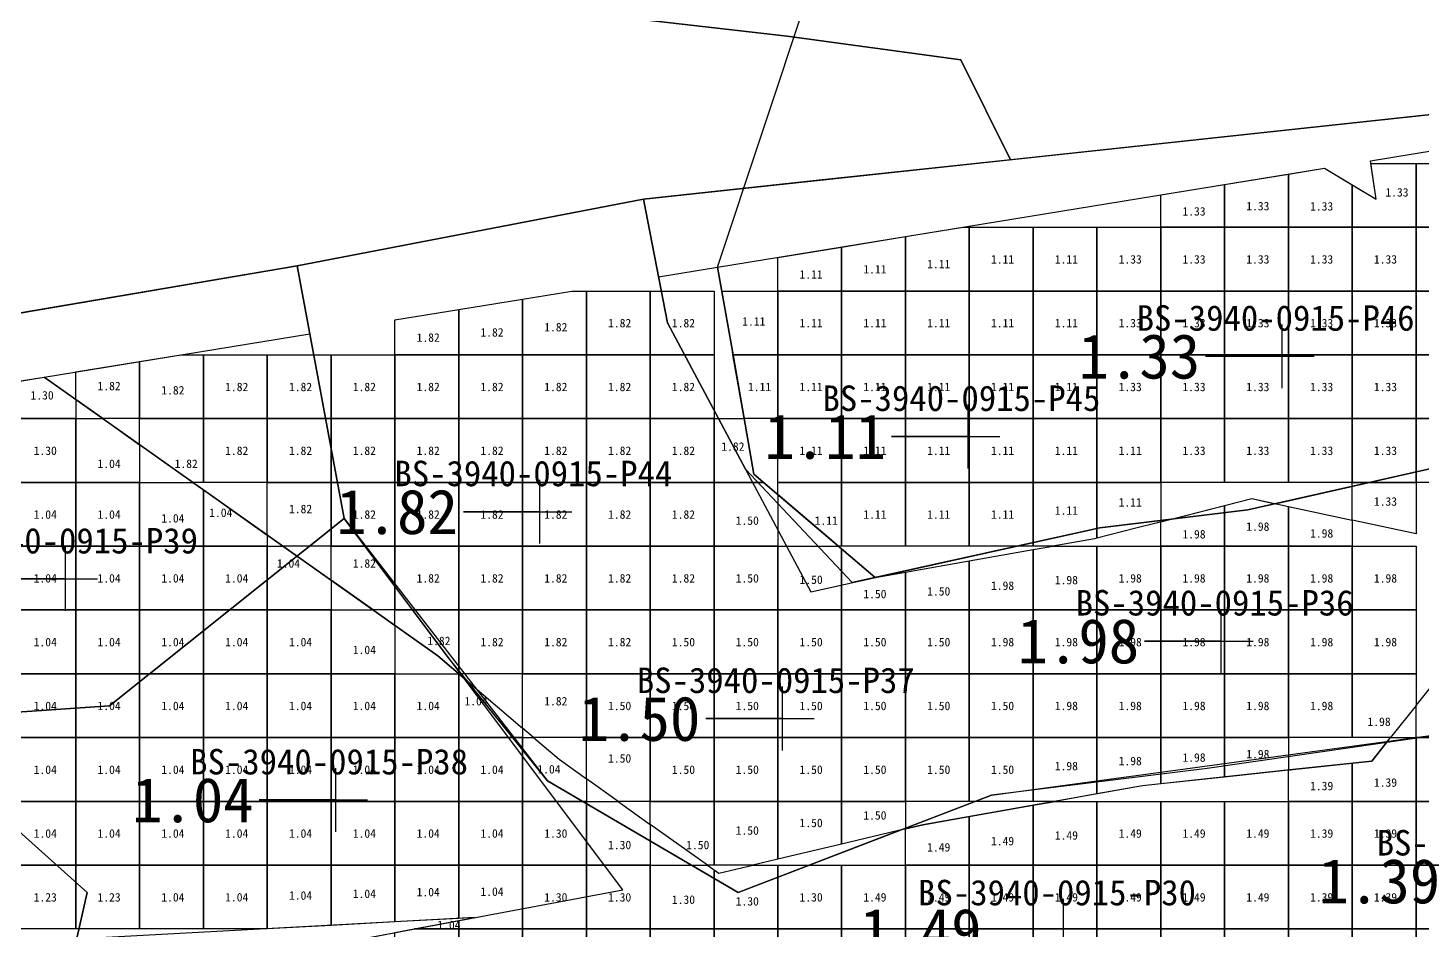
# Model space of a CAD drawing. Header units: metres. Extents: x 470000 to 470123, y 4349633 to 4349734.
# Drawn here: x 470044.17 to 470066.02, y 4349649.42 to 4349663.56 of the extents above; entities that cross this region are included whole.
import ezdxf

# ---------------------------------------------------------------- set-up
doc = ezdxf.new("R2010")
doc.units = ezdxf.units.M
for name, color, linetype in [('1.000-1.500', 5, 'Continuous'), ('1.500-3.000', 1, 'Continuous'), ('3.000-999.000', 2, 'Continuous'), ('点', 7, 'Continuous'), ('爆区方格网', 7, 'Continuous'), ('综合图_历史矿块', 7, 'Continuous'), ('钻孔', 7, 'Continuous')]:
    doc.layers.add(name, color=color, linetype=linetype)
doc.styles.add('CN_TTF', font='simsunb.ttf')

msp = doc.modelspace()

# ---------------------------------------------------------------- linework, layer by layer
at = {"color": 7}
msp.add_line((470054.976, 4349659.811), (470058.697, 4349671.013), dxfattribs=at)
at = {"layer": '1.000-1.500', "color": 5, "lineweight": 30}
for points in [[(470067.525, 4349652.661), (470062.645, 4349651.953), (470059.268, 4349651.538), (470055.296, 4349650.011), (470052.312, 4349651.762), (470050.741, 4349653.716), (470049.125, 4349655.871), (470048.386, 4349659.836), (470048.386, 4349659.836), (470053.816, 4349660.878), (470054.192, 4349658.942), (470055.414, 4349656.646), (470057.087, 4349654.869), (470057.445, 4349654.948), (470055.546, 4349656.569), (470055.208, 4349658.494), (470054.976, 4349659.811), (470060.609, 4349660.73), (470064.484, 4349661.362), (470065.297, 4349660.876), (470065.205, 4349661.479), (470066.893, 4349661.755)], [(470037.504, 4349656.962), (470044.422, 4349658.09), (470044.72, 4349657.879), (470050.592, 4349653.72), (470051.056, 4349653.324), (470050.741, 4349653.716), (470049.125, 4349655.871), (470048.386, 4349659.836), (470053.816, 4349660.878), (470054.192, 4349658.942), (470055.414, 4349656.646), (470057.087, 4349654.869), (470060.964, 4349655.726), (470063.283, 4349656.008), (470066.204, 4349656.669)], [(470043.018, 4349646.088), (470044.306, 4349648.251), (470044.349, 4349648.338), (470047.918, 4349649.007), (470049.162, 4349649.241), (470049.373, 4349649.126), (470049.352, 4349649.276), (470051.169, 4349649.617), (470047.13, 4349649.398), (470041.252, 4349649.079)]]:
    msp.add_lwpolyline(points, dxfattribs=at)
at = {"layer": '1.500-3.000', "color": 1, "lineweight": 30}
for points in [[(470042.246, 4349647.944), (470053.489, 4349650.052), (470049.125, 4349655.871), (470048.386, 4349659.836), (470053.816, 4349660.878), (470054.192, 4349658.942), (470056.436, 4349654.725), (470060.964, 4349655.726), (470063.283, 4349656.008), (470067.85, 4349657.042)], [(470067.525, 4349652.661), (470065.457, 4349652.361), (470065.226, 4349652.071), (470063.987, 4349651.936), (470061.633, 4349651.68), (470059.781, 4349651.353), (470058.194, 4349651.073), (470057.838, 4349650.988), (470055.296, 4349650.011), (470052.312, 4349651.762), (470051.056, 4349653.324), (470050.592, 4349653.72), (470044.422, 4349658.09), (470048.585, 4349658.769), (470048.386, 4349659.836), (470048.386, 4349659.836), (470053.816, 4349660.878), (470054.052, 4349659.661), (470054.976, 4349659.811), (470055.208, 4349658.494), (470055.546, 4349656.569), (470055.796, 4349656.355), (470057.445, 4349654.948), (470060.964, 4349655.726), (470062.087, 4349655.863), (470063.345, 4349656.184), (470063.713, 4349656.105), (470066.204, 4349656.669)], [(470067.525, 4349652.661), (470062.645, 4349651.953), (470059.268, 4349651.538), (470055.296, 4349650.011), (470052.312, 4349651.762), (470050.741, 4349653.716), (470049.125, 4349655.871), (470048.386, 4349659.836), (470048.386, 4349659.836), (470053.816, 4349660.878), (470054.192, 4349658.942), (470055.414, 4349656.646), (470057.087, 4349654.869), (470060.964, 4349655.726), (470063.283, 4349656.008), (470066.204, 4349656.669)]]:
    msp.add_lwpolyline(points, dxfattribs=at)
at = {"layer": '3.000-999.000', "color": 2, "lineweight": 30}
msp.add_lwpolyline([(470067.525, 4349652.661), (470062.645, 4349651.953), (470059.268, 4349651.538), (470055.296, 4349650.011), (470052.312, 4349651.762), (470050.741, 4349653.716), (470049.125, 4349655.871), (470048.386, 4349659.836), (470048.386, 4349659.836), (470053.816, 4349660.878), (470054.192, 4349658.942), (470055.414, 4349656.646), (470057.087, 4349654.869), (470060.964, 4349655.726), (470063.283, 4349656.008), (470066.204, 4349656.669)], dxfattribs=at)
at = {"layer": '点', "color": 138, "true_color": 0x004c4c}
for p, q in [((470063.823, 4349657.916), (470063.823, 4349658.916)), ((470063.323, 4349658.416), (470064.323, 4349658.416)), ((470058.9, 4349656.658), (470058.9, 4349657.658)), ((470058.4, 4349657.158), (470059.4, 4349657.158)), ((470052.192, 4349655.479), (470052.192, 4349656.479)), ((470051.692, 4349655.979), (470052.692, 4349655.979)), ((470044.76, 4349654.425), (470044.76, 4349655.425)), ((470044.26, 4349654.925), (470045.26, 4349654.925)), ((470062.867, 4349653.452), (470062.867, 4349654.452)), ((470062.367, 4349653.952), (470063.367, 4349653.952)), ((470055.991, 4349652.237), (470055.991, 4349653.237)), ((470055.491, 4349652.737), (470056.491, 4349652.737)), ((470048.992, 4349650.961), (470048.992, 4349651.961)), ((470048.492, 4349651.461), (470049.492, 4349651.461)), ((470060.398, 4349648.909), (470060.398, 4349649.909))]:
    msp.add_line(p, q, dxfattribs=at)
at = {"layer": '爆区方格网', "color": 5}
for points in [[(470065.92, 4349661.439), (470065.92, 4349660.439), (470064.92, 4349660.439), (470064.92, 4349661.101), (470065.297, 4349660.876), (470065.211, 4349661.439), (470065.92, 4349661.439)], [(470065.92, 4349660.439), (470065.92, 4349661.439), (470066.92, 4349661.439), (470066.92, 4349660.439), (470065.92, 4349660.439)], [(470063.92, 4349660.439), (470062.92, 4349660.439), (470062.92, 4349661.107), (470063.92, 4349661.27), (470063.92, 4349660.439)], [(470064.92, 4349660.439), (470063.92, 4349660.439), (470063.92, 4349661.27), (470064.484, 4349661.362), (470064.92, 4349661.101), (470064.92, 4349660.439)], [(470062.92, 4349660.439), (470061.92, 4349660.439), (470061.92, 4349660.944), (470062.92, 4349661.107), (470062.92, 4349660.439)], [(470058.92, 4349660.439), (470058.92, 4349659.439), (470057.92, 4349659.439), (470057.92, 4349660.291), (470058.826, 4349660.439), (470058.92, 4349660.439)], [(470058.92, 4349659.439), (470058.92, 4349660.439), (470059.92, 4349660.439), (470059.92, 4349659.439), (470058.92, 4349659.439)], [(470059.92, 4349659.439), (470059.92, 4349660.439), (470060.92, 4349660.439), (470060.92, 4349659.439), (470059.92, 4349659.439)], [(470060.92, 4349659.439), (470060.92, 4349660.439), (470061.92, 4349660.439), (470061.92, 4349659.439), (470060.92, 4349659.439)], [(470061.92, 4349659.439), (470061.92, 4349660.439), (470062.92, 4349660.439), (470062.92, 4349659.439), (470061.92, 4349659.439)], [(470062.92, 4349659.439), (470062.92, 4349660.439), (470063.92, 4349660.439), (470063.92, 4349659.439), (470062.92, 4349659.439)], [(470063.92, 4349659.439), (470063.92, 4349660.439), (470064.92, 4349660.439), (470064.92, 4349659.439), (470063.92, 4349659.439)], [(470064.92, 4349659.439), (470064.92, 4349660.439), (470065.92, 4349660.439), (470065.92, 4349659.439), (470064.92, 4349659.439)], [(470065.92, 4349659.439), (470065.92, 4349660.439), (470066.92, 4349660.439), (470066.92, 4349659.439), (470065.92, 4349659.439)], [(470056.92, 4349659.439), (470055.92, 4349659.439), (470055.92, 4349659.965), (470056.92, 4349660.128), (470056.92, 4349659.439)], [(470057.92, 4349659.439), (470056.92, 4349659.439), (470056.92, 4349660.128), (470057.92, 4349660.291), (470057.92, 4349659.439)], [(470055.92, 4349659.439), (470055.92, 4349658.439), (470055.217, 4349658.439), (470055.208, 4349658.494), (470055.041, 4349659.439), (470055.92, 4349659.439)], [(470055.92, 4349658.439), (470055.92, 4349659.439), (470056.92, 4349659.439), (470056.92, 4349658.439), (470055.92, 4349658.439)], [(470056.92, 4349658.439), (470056.92, 4349659.439), (470057.92, 4349659.439), (470057.92, 4349658.439), (470056.92, 4349658.439)], [(470057.92, 4349658.439), (470057.92, 4349659.439), (470058.92, 4349659.439), (470058.92, 4349658.439), (470057.92, 4349658.439)], [(470058.92, 4349658.439), (470058.92, 4349659.439), (470059.92, 4349659.439), (470059.92, 4349658.439), (470058.92, 4349658.439)], [(470059.92, 4349658.439), (470059.92, 4349659.439), (470060.92, 4349659.439), (470060.92, 4349658.439), (470059.92, 4349658.439)], [(470060.92, 4349658.439), (470060.92, 4349659.439), (470061.92, 4349659.439), (470061.92, 4349658.439), (470060.92, 4349658.439)], [(470061.92, 4349658.439), (470061.92, 4349659.439), (470062.92, 4349659.439), (470062.92, 4349658.439), (470061.92, 4349658.439)], [(470062.92, 4349658.439), (470062.92, 4349659.439), (470063.92, 4349659.439), (470063.92, 4349658.439), (470062.92, 4349658.439)], [(470063.92, 4349658.439), (470063.92, 4349659.439), (470064.92, 4349659.439), (470064.92, 4349658.439), (470063.92, 4349658.439)], [(470064.92, 4349658.439), (470064.92, 4349659.439), (470065.92, 4349659.439), (470065.92, 4349658.439), (470064.92, 4349658.439)], [(470065.92, 4349658.439), (470065.92, 4349659.439), (470066.92, 4349659.439), (470066.92, 4349658.439), (470065.92, 4349658.439)], [(470055.92, 4349658.439), (470055.92, 4349657.439), (470055.393, 4349657.439), (470055.217, 4349658.439), (470055.92, 4349658.439)], [(470055.92, 4349657.439), (470055.92, 4349658.439), (470056.92, 4349658.439), (470056.92, 4349657.439), (470055.92, 4349657.439)], [(470056.92, 4349657.439), (470056.92, 4349658.439), (470057.92, 4349658.439), (470057.92, 4349657.439), (470056.92, 4349657.439)], [(470057.92, 4349657.439), (470057.92, 4349658.439), (470058.92, 4349658.439), (470058.92, 4349657.439), (470057.92, 4349657.439)], [(470058.92, 4349657.439), (470058.92, 4349658.439), (470059.92, 4349658.439), (470059.92, 4349657.439), (470058.92, 4349657.439)], [(470059.92, 4349657.439), (470059.92, 4349658.439), (470060.92, 4349658.439), (470060.92, 4349657.439), (470059.92, 4349657.439)], [(470060.92, 4349657.439), (470060.92, 4349658.439), (470061.92, 4349658.439), (470061.92, 4349657.439), (470060.92, 4349657.439)], [(470061.92, 4349657.439), (470061.92, 4349658.439), (470062.92, 4349658.439), (470062.92, 4349657.439), (470061.92, 4349657.439)], [(470062.92, 4349657.439), (470062.92, 4349658.439), (470063.92, 4349658.439), (470063.92, 4349657.439), (470062.92, 4349657.439)], [(470063.92, 4349657.439), (470063.92, 4349658.439), (470064.92, 4349658.439), (470064.92, 4349657.439), (470063.92, 4349657.439)], [(470064.92, 4349657.439), (470064.92, 4349658.439), (470065.92, 4349658.439), (470065.92, 4349657.439), (470064.92, 4349657.439)], [(470065.92, 4349657.439), (470065.92, 4349658.439), (470066.92, 4349658.439), (470066.92, 4349657.439), (470065.92, 4349657.439)], [(470044.92, 4349657.439), (470043.92, 4349657.439), (470043.92, 4349658.008), (470044.422, 4349658.09), (470044.72, 4349657.879), (470044.92, 4349657.737), (470044.92, 4349657.439)], [(470043.92, 4349656.439), (470043.92, 4349657.439), (470044.92, 4349657.439), (470044.92, 4349656.439), (470043.92, 4349656.439)], [(470045.92, 4349656.439), (470044.92, 4349656.439), (470044.92, 4349657.439), (470045.341, 4349657.439), (470045.92, 4349657.029), (470045.92, 4349656.439)], [(470055.92, 4349656.439), (470055.92, 4349657.439), (470056.92, 4349657.439), (470056.92, 4349656.439), (470055.92, 4349656.439)], [(470056.92, 4349656.439), (470056.92, 4349657.439), (470057.92, 4349657.439), (470057.92, 4349656.439), (470056.92, 4349656.439)], [(470057.92, 4349656.439), (470057.92, 4349657.439), (470058.92, 4349657.439), (470058.92, 4349656.439), (470057.92, 4349656.439)], [(470058.92, 4349656.439), (470058.92, 4349657.439), (470059.92, 4349657.439), (470059.92, 4349656.439), (470058.92, 4349656.439)], [(470059.92, 4349656.439), (470059.92, 4349657.439), (470060.92, 4349657.439), (470060.92, 4349656.439), (470059.92, 4349656.439)], [(470060.92, 4349656.439), (470060.92, 4349657.439), (470061.92, 4349657.439), (470061.92, 4349656.439), (470060.92, 4349656.439)], [(470061.92, 4349656.439), (470061.92, 4349657.439), (470062.92, 4349657.439), (470062.92, 4349656.439), (470061.92, 4349656.439)], [(470062.92, 4349656.439), (470062.92, 4349657.439), (470063.92, 4349657.439), (470063.92, 4349656.439), (470062.92, 4349656.439)], [(470063.92, 4349656.439), (470063.92, 4349657.439), (470064.92, 4349657.439), (470064.92, 4349656.439), (470063.92, 4349656.439)], [(470064.92, 4349656.439), (470064.92, 4349657.439), (470065.92, 4349657.439), (470065.92, 4349656.439), (470064.92, 4349656.439)], [(470065.92, 4349656.439), (470065.92, 4349657.439), (470066.92, 4349657.439), (470066.92, 4349656.985), (470066.603, 4349656.439), (470065.92, 4349656.439)], [(470043.92, 4349655.439), (470043.92, 4349656.439), (470044.92, 4349656.439), (470044.92, 4349655.439), (470043.92, 4349655.439)], [(470044.92, 4349655.439), (470044.92, 4349656.439), (470045.92, 4349656.439), (470045.92, 4349655.439), (470044.92, 4349655.439)], [(470046.92, 4349655.439), (470045.92, 4349655.439), (470045.92, 4349656.439), (470046.753, 4349656.439), (470046.92, 4349656.321), (470046.92, 4349655.439)], [(470055.92, 4349656.439), (470056.92, 4349656.439), (470056.92, 4349655.439), (470056.869, 4349655.439), (470055.92, 4349656.249), (470055.92, 4349656.439)], [(470056.92, 4349655.439), (470056.92, 4349656.439), (470057.92, 4349656.439), (470057.92, 4349655.439), (470056.92, 4349655.439)], [(470057.92, 4349655.439), (470057.92, 4349656.439), (470058.92, 4349656.439), (470058.92, 4349655.439), (470057.92, 4349655.439)], [(470058.92, 4349655.439), (470058.92, 4349656.439), (470059.92, 4349656.439), (470059.92, 4349655.439), (470058.92, 4349655.439)], [(470059.92, 4349655.439), (470059.92, 4349656.439), (470060.92, 4349656.439), (470060.92, 4349655.564), (470060.883, 4349655.555), (470060.228, 4349655.439), (470059.92, 4349655.439)], [(470060.92, 4349656.439), (470061.92, 4349656.439), (470061.92, 4349655.82), (470061.868, 4349655.806), (470061.527, 4349655.719), (470060.92, 4349655.564), (470060.92, 4349656.439)], [(470064.92, 4349656.439), (470065.92, 4349656.439), (470065.92, 4349655.633), (470064.92, 4349655.847), (470064.92, 4349656.439)], [(470047.92, 4349655.439), (470046.92, 4349655.439), (470046.92, 4349656.321), (470047.92, 4349655.612), (470047.92, 4349655.439)], [(470043.92, 4349654.439), (470043.92, 4349655.439), (470044.92, 4349655.439), (470044.92, 4349654.439), (470043.92, 4349654.439)], [(470044.92, 4349654.439), (470044.92, 4349655.439), (470045.92, 4349655.439), (470045.92, 4349654.439), (470044.92, 4349654.439)], [(470045.92, 4349654.439), (470045.92, 4349655.439), (470046.92, 4349655.439), (470046.92, 4349654.439), (470045.92, 4349654.439)], [(470046.92, 4349654.439), (470046.92, 4349655.439), (470047.92, 4349655.439), (470047.92, 4349654.439), (470046.92, 4349654.439)], [(470048.92, 4349654.439), (470047.92, 4349654.439), (470047.92, 4349655.439), (470048.165, 4349655.439), (470048.92, 4349654.904), (470048.92, 4349654.439)], [(470043.92, 4349653.439), (470043.92, 4349654.439), (470044.92, 4349654.439), (470044.92, 4349653.439), (470043.92, 4349653.439)], [(470044.92, 4349653.439), (470044.92, 4349654.439), (470045.92, 4349654.439), (470045.92, 4349653.439), (470044.92, 4349653.439)], [(470045.92, 4349653.439), (470045.92, 4349654.439), (470046.92, 4349654.439), (470046.92, 4349653.439), (470045.92, 4349653.439)], [(470046.92, 4349653.439), (470046.92, 4349654.439), (470047.92, 4349654.439), (470047.92, 4349653.439), (470046.92, 4349653.439)], [(470047.92, 4349653.439), (470047.92, 4349654.439), (470048.92, 4349654.439), (470048.92, 4349653.439), (470047.92, 4349653.439)], [(470049.92, 4349653.439), (470048.92, 4349653.439), (470048.92, 4349654.439), (470049.577, 4349654.439), (470049.92, 4349654.196), (470049.92, 4349653.439)], [(470043.92, 4349652.439), (470043.92, 4349653.439), (470044.92, 4349653.439), (470044.92, 4349652.439), (470043.92, 4349652.439)], [(470044.92, 4349652.439), (470044.92, 4349653.439), (470045.92, 4349653.439), (470045.92, 4349652.439), (470044.92, 4349652.439)], [(470045.92, 4349652.439), (470045.92, 4349653.439), (470046.92, 4349653.439), (470046.92, 4349652.439), (470045.92, 4349652.439)], [(470046.92, 4349652.439), (470046.92, 4349653.439), (470047.92, 4349653.439), (470047.92, 4349652.439), (470046.92, 4349652.439)], [(470047.92, 4349652.439), (470047.92, 4349653.439), (470048.92, 4349653.439), (470048.92, 4349652.439), (470047.92, 4349652.439)], [(470048.92, 4349652.439), (470048.92, 4349653.439), (470049.92, 4349653.439), (470049.92, 4349652.439), (470048.92, 4349652.439)], [(470049.92, 4349652.439), (470049.92, 4349653.439), (470050.92, 4349653.439), (470050.92, 4349652.439), (470049.92, 4349652.439)], [(470051.92, 4349652.439), (470050.92, 4349652.439), (470050.92, 4349653.439), (470050.921, 4349653.439), (470051.92, 4349652.587), (470051.92, 4349652.439)], [(470066.92, 4349652.439), (470065.92, 4349652.439), (470065.92, 4349652.942), (470066.317, 4349653.439), (470066.721, 4349653.439), (470066.92, 4349653.352), (470066.92, 4349652.439)], [(470043.92, 4349651.439), (470043.92, 4349652.439), (470044.92, 4349652.439), (470044.92, 4349651.439), (470043.92, 4349651.439)], [(470044.92, 4349651.439), (470044.92, 4349652.439), (470045.92, 4349652.439), (470045.92, 4349651.439), (470044.92, 4349651.439)], [(470045.92, 4349651.439), (470045.92, 4349652.439), (470046.92, 4349652.439), (470046.92, 4349651.439), (470045.92, 4349651.439)], [(470046.92, 4349651.439), (470046.92, 4349652.439), (470047.92, 4349652.439), (470047.92, 4349651.439), (470046.92, 4349651.439)], [(470047.92, 4349651.439), (470047.92, 4349652.439), (470048.92, 4349652.439), (470048.92, 4349651.439), (470047.92, 4349651.439)], [(470048.92, 4349651.439), (470048.92, 4349652.439), (470049.92, 4349652.439), (470049.92, 4349651.439), (470048.92, 4349651.439)], [(470049.92, 4349651.439), (470049.92, 4349652.439), (470050.92, 4349652.439), (470050.92, 4349651.439), (470049.92, 4349651.439)], [(470050.92, 4349651.439), (470050.92, 4349652.439), (470051.92, 4349652.439), (470051.92, 4349651.439), (470050.92, 4349651.439)], [(470052.92, 4349651.439), (470051.92, 4349651.439), (470051.92, 4349652.439), (470052.093, 4349652.439), (470052.492, 4349652.099), (470052.92, 4349651.793), (470052.92, 4349651.439)], [(470065.92, 4349652.439), (470065.92, 4349651.439), (470064.92, 4349651.439), (470064.92, 4349652.038), (470065.226, 4349652.071), (470065.519, 4349652.439), (470065.92, 4349652.439)], [(470065.92, 4349651.439), (470065.92, 4349652.439), (470066.92, 4349652.439), (470066.92, 4349651.439), (470065.92, 4349651.439)], [(470064.92, 4349651.439), (470063.92, 4349651.439), (470063.92, 4349651.929), (470063.987, 4349651.936), (470064.92, 4349652.038), (470064.92, 4349651.439)], [(470043.92, 4349650.439), (470043.92, 4349651.439), (470044.92, 4349651.439), (470044.92, 4349650.439), (470043.92, 4349650.439)], [(470044.92, 4349650.439), (470044.92, 4349651.439), (470045.92, 4349651.439), (470045.92, 4349650.439), (470044.92, 4349650.439)], [(470045.92, 4349650.439), (470045.92, 4349651.439), (470046.92, 4349651.439), (470046.92, 4349650.439), (470045.92, 4349650.439)], [(470046.92, 4349650.439), (470046.92, 4349651.439), (470047.92, 4349651.439), (470047.92, 4349650.439), (470046.92, 4349650.439)], [(470047.92, 4349650.439), (470047.92, 4349651.439), (470048.92, 4349651.439), (470048.92, 4349650.439), (470047.92, 4349650.439)], [(470048.92, 4349650.439), (470048.92, 4349651.439), (470049.92, 4349651.439), (470049.92, 4349650.439), (470048.92, 4349650.439)], [(470049.92, 4349650.439), (470049.92, 4349651.439), (470050.92, 4349651.439), (470050.92, 4349650.439), (470049.92, 4349650.439)], [(470050.92, 4349650.439), (470050.92, 4349651.439), (470051.92, 4349651.439), (470051.92, 4349650.439), (470050.92, 4349650.439)], [(470051.92, 4349650.439), (470051.92, 4349651.439), (470052.92, 4349651.439), (470052.92, 4349650.439), (470051.92, 4349650.439)], [(470053.92, 4349650.439), (470052.92, 4349650.439), (470052.92, 4349651.439), (470053.416, 4349651.439), (470053.92, 4349651.079), (470053.92, 4349650.439)], [(470060.92, 4349651.439), (470060.92, 4349650.439), (470059.92, 4349650.439), (470059.92, 4349651.378), (470060.266, 4349651.439), (470060.92, 4349651.439)], [(470060.92, 4349650.439), (470060.92, 4349651.439), (470061.92, 4349651.439), (470061.92, 4349650.439), (470060.92, 4349650.439)], [(470061.92, 4349650.439), (470061.92, 4349651.439), (470062.92, 4349651.439), (470062.92, 4349650.439), (470061.92, 4349650.439)], [(470062.92, 4349650.439), (470062.92, 4349651.439), (470063.92, 4349651.439), (470063.92, 4349650.439), (470062.92, 4349650.439)], [(470063.92, 4349650.439), (470063.92, 4349651.439), (470064.92, 4349651.439), (470064.92, 4349650.439), (470063.92, 4349650.439)], [(470064.92, 4349650.439), (470064.92, 4349651.439), (470065.92, 4349651.439), (470065.92, 4349650.439), (470064.92, 4349650.439)], [(470065.92, 4349650.439), (470065.92, 4349651.439), (470066.92, 4349651.439), (470066.92, 4349650.439), (470065.92, 4349650.439)], [(470058.92, 4349650.439), (470057.92, 4349650.439), (470057.92, 4349651.008), (470058.194, 4349651.073), (470058.92, 4349651.201), (470058.92, 4349650.439)], [(470059.92, 4349650.439), (470058.92, 4349650.439), (470058.92, 4349651.201), (470059.92, 4349651.378), (470059.92, 4349650.439)], [(470043.92, 4349649.439), (470043.92, 4349650.439), (470044.92, 4349650.439), (470044.92, 4349649.439), (470043.92, 4349649.439)], [(470044.92, 4349649.439), (470044.92, 4349650.439), (470045.92, 4349650.439), (470045.92, 4349649.439), (470044.92, 4349649.439)], [(470045.92, 4349649.439), (470045.92, 4349650.439), (470046.92, 4349650.439), (470046.92, 4349649.439), (470045.92, 4349649.439)], [(470046.92, 4349649.439), (470046.92, 4349650.439), (470047.92, 4349650.439), (470047.92, 4349649.441), (470047.89, 4349649.439), (470046.92, 4349649.439)], [(470047.92, 4349650.439), (470048.92, 4349650.439), (470048.92, 4349649.495), (470047.92, 4349649.441), (470047.92, 4349650.439)], [(470048.92, 4349650.439), (470049.92, 4349650.439), (470049.92, 4349649.549), (470048.92, 4349649.495), (470048.92, 4349650.439)], [(470049.92, 4349650.439), (470050.92, 4349650.439), (470050.92, 4349649.603), (470049.92, 4349649.549), (470049.92, 4349650.439)], [(470050.92, 4349650.439), (470051.92, 4349650.439), (470051.92, 4349649.439), (470050.92, 4349649.439), (470050.92, 4349649.57), (470051.169, 4349649.617), (470050.92, 4349649.603), (470050.92, 4349650.439)], [(470051.92, 4349649.439), (470051.92, 4349650.439), (470052.92, 4349650.439), (470052.92, 4349649.439), (470051.92, 4349649.439)], [(470052.92, 4349649.439), (470052.92, 4349650.439), (470053.92, 4349650.439), (470053.92, 4349649.439), (470052.92, 4349649.439)], [(470054.92, 4349649.439), (470053.92, 4349649.439), (470053.92, 4349650.439), (470054.816, 4349650.439), (470054.92, 4349650.365), (470054.92, 4349649.439)], [(470055.92, 4349650.439), (470055.92, 4349649.439), (470054.92, 4349649.439), (470054.92, 4349650.365), (470054.993, 4349650.312), (470055.526, 4349650.439), (470055.92, 4349650.439)], [(470055.92, 4349649.439), (470055.92, 4349650.439), (470056.92, 4349650.439), (470056.92, 4349649.439), (470055.92, 4349649.439)], [(470056.92, 4349649.439), (470056.92, 4349650.439), (470057.92, 4349650.439), (470057.92, 4349649.439), (470056.92, 4349649.439)], [(470057.92, 4349649.439), (470057.92, 4349650.439), (470058.92, 4349650.439), (470058.92, 4349649.439), (470057.92, 4349649.439)], [(470058.92, 4349649.439), (470058.92, 4349650.439), (470059.92, 4349650.439), (470059.92, 4349649.439), (470058.92, 4349649.439)], [(470059.92, 4349649.439), (470059.92, 4349650.439), (470060.92, 4349650.439), (470060.92, 4349649.439), (470059.92, 4349649.439)], [(470060.92, 4349649.439), (470060.92, 4349650.439), (470061.92, 4349650.439), (470061.92, 4349649.439), (470060.92, 4349649.439)], [(470061.92, 4349649.439), (470061.92, 4349650.439), (470062.92, 4349650.439), (470062.92, 4349649.439), (470061.92, 4349649.439)], [(470062.92, 4349649.439), (470062.92, 4349650.439), (470063.92, 4349650.439), (470063.92, 4349649.439), (470062.92, 4349649.439)], [(470063.92, 4349649.439), (470063.92, 4349650.439), (470064.92, 4349650.439), (470064.92, 4349649.439), (470063.92, 4349649.439)], [(470064.92, 4349649.439), (470064.92, 4349650.439), (470065.92, 4349650.439), (470065.92, 4349649.439), (470064.92, 4349649.439)], [(470065.92, 4349649.439), (470065.92, 4349650.439), (470066.92, 4349650.439), (470066.92, 4349649.439), (470065.92, 4349649.439)], [(470050.92, 4349649.439), (470050.92, 4349648.439), (470049.92, 4349648.439), (470049.92, 4349649.383), (470050.22, 4349649.439), (470050.92, 4349649.439)], [(470050.92, 4349649.439), (470050.22, 4349649.439), (470050.92, 4349649.57), (470050.92, 4349649.439)], [(470050.92, 4349648.439), (470050.92, 4349649.439), (470051.92, 4349649.439), (470051.92, 4349648.439), (470050.92, 4349648.439)], [(470051.92, 4349648.439), (470051.92, 4349649.439), (470052.92, 4349649.439), (470052.92, 4349648.439), (470051.92, 4349648.439)], [(470052.92, 4349648.439), (470052.92, 4349649.439), (470053.92, 4349649.439), (470053.92, 4349648.439), (470052.92, 4349648.439)], [(470053.92, 4349648.439), (470053.92, 4349649.439), (470054.92, 4349649.439), (470054.92, 4349648.439), (470053.92, 4349648.439)], [(470054.92, 4349648.439), (470054.92, 4349649.439), (470055.92, 4349649.439), (470055.92, 4349648.439), (470054.92, 4349648.439)], [(470055.92, 4349648.439), (470055.92, 4349649.439), (470056.92, 4349649.439), (470056.92, 4349648.439), (470055.92, 4349648.439)], [(470056.92, 4349648.439), (470056.92, 4349649.439), (470057.92, 4349649.439), (470057.92, 4349648.439), (470056.92, 4349648.439)], [(470057.92, 4349648.439), (470057.92, 4349649.439), (470058.92, 4349649.439), (470058.92, 4349648.439), (470057.92, 4349648.439)], [(470058.92, 4349648.439), (470058.92, 4349649.439), (470059.92, 4349649.439), (470059.92, 4349648.439), (470058.92, 4349648.439)], [(470059.92, 4349648.439), (470059.92, 4349649.439), (470060.92, 4349649.439), (470060.92, 4349648.439), (470059.92, 4349648.439)], [(470060.92, 4349648.439), (470060.92, 4349649.439), (470061.92, 4349649.439), (470061.92, 4349648.439), (470060.92, 4349648.439)], [(470061.92, 4349648.439), (470061.92, 4349649.439), (470062.92, 4349649.439), (470062.92, 4349648.439), (470061.92, 4349648.439)], [(470062.92, 4349648.439), (470062.92, 4349649.439), (470063.92, 4349649.439), (470063.92, 4349648.439), (470062.92, 4349648.439)], [(470063.92, 4349648.439), (470063.92, 4349649.439), (470064.92, 4349649.439), (470064.92, 4349648.439), (470063.92, 4349648.439)], [(470064.92, 4349648.439), (470064.92, 4349649.439), (470065.92, 4349649.439), (470065.92, 4349648.439), (470064.92, 4349648.439)], [(470065.92, 4349648.439), (470065.92, 4349649.439), (470066.92, 4349649.439), (470066.92, 4349648.439), (470065.92, 4349648.439)]]:
    msp.add_lwpolyline(points, close=True, dxfattribs=at)
at = {"layer": '爆区方格网', "color": 1}
for points in [[(470051.92, 4349658.439), (470050.92, 4349658.439), (470050.92, 4349659.15), (470051.92, 4349659.313), (470051.92, 4349658.439)], [(470052.92, 4349659.439), (470052.92, 4349658.439), (470051.92, 4349658.439), (470051.92, 4349659.313), (470052.694, 4349659.439), (470052.92, 4349659.439)], [(470052.92, 4349658.439), (470052.92, 4349659.439), (470053.92, 4349659.439), (470053.92, 4349658.439), (470052.92, 4349658.439)], [(470053.92, 4349658.439), (470053.92, 4349659.439), (470054.92, 4349659.439), (470054.92, 4349658.439), (470053.92, 4349658.439)], [(470050.92, 4349658.439), (470049.92, 4349658.439), (470049.92, 4349658.987), (470050.92, 4349659.15), (470050.92, 4349658.439)], [(470046.92, 4349658.439), (470046.92, 4349657.439), (470045.92, 4349657.439), (470045.92, 4349658.334), (470046.563, 4349658.439), (470046.92, 4349658.439)], [(470046.92, 4349657.439), (470046.92, 4349658.439), (470047.92, 4349658.439), (470047.92, 4349657.439), (470046.92, 4349657.439)], [(470047.92, 4349657.439), (470047.92, 4349658.439), (470048.92, 4349658.439), (470048.92, 4349657.439), (470047.92, 4349657.439)], [(470048.92, 4349657.439), (470048.92, 4349658.439), (470049.92, 4349658.439), (470049.92, 4349657.439), (470048.92, 4349657.439)], [(470049.92, 4349657.439), (470049.92, 4349658.439), (470050.92, 4349658.439), (470050.92, 4349657.439), (470049.92, 4349657.439)], [(470050.92, 4349657.439), (470050.92, 4349658.439), (470051.92, 4349658.439), (470051.92, 4349657.439), (470050.92, 4349657.439)], [(470051.92, 4349657.439), (470051.92, 4349658.439), (470052.92, 4349658.439), (470052.92, 4349657.439), (470051.92, 4349657.439)], [(470052.92, 4349657.439), (470052.92, 4349658.439), (470053.92, 4349658.439), (470053.92, 4349657.439), (470052.92, 4349657.439)], [(470053.92, 4349657.439), (470053.92, 4349658.439), (470054.92, 4349658.439), (470054.92, 4349657.439), (470053.92, 4349657.439)], [(470045.92, 4349657.439), (470045.341, 4349657.439), (470044.92, 4349657.737), (470044.92, 4349658.171), (470045.92, 4349658.334), (470045.92, 4349657.439)], [(470045.92, 4349657.439), (470046.92, 4349657.439), (470046.92, 4349656.439), (470046.753, 4349656.439), (470045.92, 4349657.029), (470045.92, 4349657.439)], [(470046.92, 4349656.439), (470046.92, 4349657.439), (470047.92, 4349657.439), (470047.92, 4349656.439), (470046.92, 4349656.439)], [(470047.92, 4349656.439), (470047.92, 4349657.439), (470048.92, 4349657.439), (470048.92, 4349656.439), (470047.92, 4349656.439)], [(470048.92, 4349656.439), (470048.92, 4349657.439), (470049.92, 4349657.439), (470049.92, 4349656.439), (470048.92, 4349656.439)], [(470049.92, 4349656.439), (470049.92, 4349657.439), (470050.92, 4349657.439), (470050.92, 4349656.439), (470049.92, 4349656.439)], [(470050.92, 4349656.439), (470050.92, 4349657.439), (470051.92, 4349657.439), (470051.92, 4349656.439), (470050.92, 4349656.439)], [(470051.92, 4349656.439), (470051.92, 4349657.439), (470052.92, 4349657.439), (470052.92, 4349656.439), (470051.92, 4349656.439)], [(470052.92, 4349656.439), (470052.92, 4349657.439), (470053.92, 4349657.439), (470053.92, 4349656.439), (470052.92, 4349656.439)], [(470053.92, 4349656.439), (470053.92, 4349657.439), (470054.92, 4349657.439), (470054.92, 4349656.439), (470053.92, 4349656.439)], [(470054.92, 4349656.439), (470054.92, 4349657.439), (470055.393, 4349657.439), (470055.546, 4349656.569), (470055.698, 4349656.439), (470054.92, 4349656.439)], [(470047.92, 4349656.439), (470048.92, 4349656.439), (470048.92, 4349655.439), (470048.165, 4349655.439), (470047.92, 4349655.612), (470047.92, 4349656.439)], [(470048.92, 4349655.439), (470048.92, 4349656.439), (470049.92, 4349656.439), (470049.92, 4349655.439), (470048.92, 4349655.439)], [(470049.92, 4349655.439), (470049.92, 4349656.439), (470050.92, 4349656.439), (470050.92, 4349655.439), (470049.92, 4349655.439)], [(470050.92, 4349655.439), (470050.92, 4349656.439), (470051.92, 4349656.439), (470051.92, 4349655.439), (470050.92, 4349655.439)], [(470051.92, 4349655.439), (470051.92, 4349656.439), (470052.92, 4349656.439), (470052.92, 4349655.439), (470051.92, 4349655.439)], [(470052.92, 4349655.439), (470052.92, 4349656.439), (470053.92, 4349656.439), (470053.92, 4349655.439), (470052.92, 4349655.439)], [(470053.92, 4349655.439), (470053.92, 4349656.439), (470054.92, 4349656.439), (470054.92, 4349655.439), (470053.92, 4349655.439)], [(470055.92, 4349655.439), (470054.92, 4349655.439), (470054.92, 4349656.439), (470055.698, 4349656.439), (470055.796, 4349656.355), (470055.92, 4349656.249), (470055.92, 4349655.439)], [(470062.92, 4349655.439), (470061.92, 4349655.439), (470061.92, 4349655.82), (470062.92, 4349656.075), (470062.92, 4349655.439)], [(470063.92, 4349655.439), (470062.92, 4349655.439), (470062.92, 4349656.075), (470063.345, 4349656.184), (470063.92, 4349656.061), (470063.92, 4349655.439)], [(470064.92, 4349655.439), (470063.92, 4349655.439), (470063.92, 4349656.061), (470064.92, 4349655.847), (470064.92, 4349655.439)], [(470048.92, 4349655.439), (470049.92, 4349655.439), (470049.92, 4349654.439), (470049.577, 4349654.439), (470048.92, 4349654.904), (470048.92, 4349655.439)], [(470049.92, 4349654.439), (470049.92, 4349655.439), (470050.92, 4349655.439), (470050.92, 4349654.439), (470049.92, 4349654.439)], [(470050.92, 4349654.439), (470050.92, 4349655.439), (470051.92, 4349655.439), (470051.92, 4349654.439), (470050.92, 4349654.439)], [(470051.92, 4349654.439), (470051.92, 4349655.439), (470052.92, 4349655.439), (470052.92, 4349654.439), (470051.92, 4349654.439)], [(470052.92, 4349654.439), (470052.92, 4349655.439), (470053.92, 4349655.439), (470053.92, 4349654.439), (470052.92, 4349654.439)], [(470053.92, 4349654.439), (470053.92, 4349655.439), (470054.92, 4349655.439), (470054.92, 4349654.439), (470053.92, 4349654.439)], [(470054.92, 4349654.439), (470054.92, 4349655.439), (470055.92, 4349655.439), (470055.92, 4349654.439), (470054.92, 4349654.439)], [(470056.92, 4349654.439), (470055.92, 4349654.439), (470055.92, 4349655.439), (470056.869, 4349655.439), (470056.92, 4349655.396), (470056.92, 4349654.439)], [(470057.92, 4349654.439), (470056.92, 4349654.439), (470056.92, 4349655.396), (470057.446, 4349654.947), (470057.92, 4349655.031), (470057.92, 4349654.439)], [(470059.92, 4349654.439), (470058.92, 4349654.439), (470058.92, 4349655.208), (470059.094, 4349655.239), (470059.92, 4349655.385), (470059.92, 4349654.439)], [(470060.92, 4349655.439), (470060.92, 4349654.439), (470059.92, 4349654.439), (470059.92, 4349655.385), (470060.228, 4349655.439), (470060.92, 4349655.439)], [(470060.92, 4349654.439), (470060.92, 4349655.439), (470061.92, 4349655.439), (470061.92, 4349654.439), (470060.92, 4349654.439)], [(470061.92, 4349654.439), (470061.92, 4349655.439), (470062.92, 4349655.439), (470062.92, 4349654.439), (470061.92, 4349654.439)], [(470062.92, 4349654.439), (470062.92, 4349655.439), (470063.92, 4349655.439), (470063.92, 4349654.439), (470062.92, 4349654.439)], [(470063.92, 4349654.439), (470063.92, 4349655.439), (470064.92, 4349655.439), (470064.92, 4349654.439), (470063.92, 4349654.439)], [(470064.92, 4349654.439), (470064.92, 4349655.439), (470065.92, 4349655.439), (470065.92, 4349654.439), (470064.92, 4349654.439)], [(470058.92, 4349654.439), (470057.92, 4349654.439), (470057.92, 4349655.031), (470058.92, 4349655.208), (470058.92, 4349654.439)], [(470049.92, 4349654.439), (470050.92, 4349654.439), (470050.92, 4349653.44), (470050.592, 4349653.72), (470049.92, 4349654.196), (470049.92, 4349654.439)], [(470050.92, 4349654.439), (470051.92, 4349654.439), (470051.92, 4349653.439), (470050.921, 4349653.439), (470050.92, 4349653.44), (470050.92, 4349654.439)], [(470051.92, 4349653.439), (470051.92, 4349654.439), (470052.92, 4349654.439), (470052.92, 4349653.439), (470051.92, 4349653.439)], [(470052.92, 4349653.439), (470052.92, 4349654.439), (470053.92, 4349654.439), (470053.92, 4349653.439), (470052.92, 4349653.439)], [(470053.92, 4349653.439), (470053.92, 4349654.439), (470054.92, 4349654.439), (470054.92, 4349653.439), (470053.92, 4349653.439)], [(470054.92, 4349653.439), (470054.92, 4349654.439), (470055.92, 4349654.439), (470055.92, 4349653.439), (470054.92, 4349653.439)], [(470055.92, 4349653.439), (470055.92, 4349654.439), (470056.92, 4349654.439), (470056.92, 4349653.439), (470055.92, 4349653.439)], [(470056.92, 4349653.439), (470056.92, 4349654.439), (470057.92, 4349654.439), (470057.92, 4349653.439), (470056.92, 4349653.439)], [(470057.92, 4349653.439), (470057.92, 4349654.439), (470058.92, 4349654.439), (470058.92, 4349653.439), (470057.92, 4349653.439)], [(470058.92, 4349653.439), (470058.92, 4349654.439), (470059.92, 4349654.439), (470059.92, 4349653.439), (470058.92, 4349653.439)], [(470059.92, 4349653.439), (470059.92, 4349654.439), (470060.92, 4349654.439), (470060.92, 4349653.439), (470059.92, 4349653.439)], [(470060.92, 4349653.439), (470060.92, 4349654.439), (470061.92, 4349654.439), (470061.92, 4349653.439), (470060.92, 4349653.439)], [(470061.92, 4349653.439), (470061.92, 4349654.439), (470062.92, 4349654.439), (470062.92, 4349653.439), (470061.92, 4349653.439)], [(470062.92, 4349653.439), (470062.92, 4349654.439), (470063.92, 4349654.439), (470063.92, 4349653.439), (470062.92, 4349653.439)], [(470063.92, 4349653.439), (470063.92, 4349654.439), (470064.92, 4349654.439), (470064.92, 4349653.439), (470063.92, 4349653.439)], [(470064.92, 4349653.439), (470064.92, 4349654.439), (470065.92, 4349654.439), (470065.92, 4349653.439), (470064.92, 4349653.439)], [(470051.92, 4349653.439), (470052.92, 4349653.439), (470052.92, 4349652.439), (470052.093, 4349652.439), (470051.92, 4349652.587), (470051.92, 4349653.439)], [(470052.92, 4349652.439), (470052.92, 4349653.439), (470053.92, 4349653.439), (470053.92, 4349652.439), (470052.92, 4349652.439)], [(470053.92, 4349652.439), (470053.92, 4349653.439), (470054.92, 4349653.439), (470054.92, 4349652.439), (470053.92, 4349652.439)], [(470054.92, 4349652.439), (470054.92, 4349653.439), (470055.92, 4349653.439), (470055.92, 4349652.439), (470054.92, 4349652.439)], [(470055.92, 4349652.439), (470055.92, 4349653.439), (470056.92, 4349653.439), (470056.92, 4349652.439), (470055.92, 4349652.439)], [(470056.92, 4349652.439), (470056.92, 4349653.439), (470057.92, 4349653.439), (470057.92, 4349652.439), (470056.92, 4349652.439)], [(470057.92, 4349652.439), (470057.92, 4349653.439), (470058.92, 4349653.439), (470058.92, 4349652.439), (470057.92, 4349652.439)], [(470058.92, 4349652.439), (470058.92, 4349653.439), (470059.92, 4349653.439), (470059.92, 4349652.439), (470058.92, 4349652.439)], [(470059.92, 4349652.439), (470059.92, 4349653.439), (470060.92, 4349653.439), (470060.92, 4349652.439), (470059.92, 4349652.439)], [(470060.92, 4349652.439), (470060.92, 4349653.439), (470061.92, 4349653.439), (470061.92, 4349652.439), (470060.92, 4349652.439)], [(470061.92, 4349652.439), (470061.92, 4349653.439), (470062.92, 4349653.439), (470062.92, 4349652.439), (470061.92, 4349652.439)], [(470062.92, 4349652.439), (470062.92, 4349653.439), (470063.92, 4349653.439), (470063.92, 4349652.439), (470062.92, 4349652.439)], [(470063.92, 4349652.439), (470063.92, 4349653.439), (470064.92, 4349653.439), (470064.92, 4349652.439), (470063.92, 4349652.439)], [(470064.92, 4349652.439), (470064.92, 4349653.439), (470065.92, 4349653.439), (470065.92, 4349652.942), (470065.519, 4349652.439), (470064.92, 4349652.439)], [(470052.92, 4349652.439), (470053.92, 4349652.439), (470053.92, 4349651.439), (470053.416, 4349651.439), (470052.92, 4349651.793), (470052.92, 4349652.439)], [(470053.92, 4349651.439), (470053.92, 4349652.439), (470054.92, 4349652.439), (470054.92, 4349651.439), (470053.92, 4349651.439)], [(470054.92, 4349651.439), (470054.92, 4349652.439), (470055.92, 4349652.439), (470055.92, 4349651.439), (470054.92, 4349651.439)], [(470055.92, 4349651.439), (470055.92, 4349652.439), (470056.92, 4349652.439), (470056.92, 4349651.439), (470055.92, 4349651.439)], [(470056.92, 4349651.439), (470056.92, 4349652.439), (470057.92, 4349652.439), (470057.92, 4349651.439), (470056.92, 4349651.439)], [(470057.92, 4349651.439), (470057.92, 4349652.439), (470058.92, 4349652.439), (470058.92, 4349651.439), (470057.92, 4349651.439)], [(470058.92, 4349651.439), (470058.92, 4349652.439), (470059.92, 4349652.439), (470059.92, 4349651.439), (470058.92, 4349651.439)], [(470059.92, 4349651.439), (470059.92, 4349652.439), (470060.92, 4349652.439), (470060.92, 4349651.555), (470060.266, 4349651.439), (470059.92, 4349651.439)], [(470060.92, 4349652.439), (470061.92, 4349652.439), (470061.92, 4349651.712), (470061.633, 4349651.68), (470060.92, 4349651.555), (470060.92, 4349652.439)], [(470061.92, 4349652.439), (470062.92, 4349652.439), (470062.92, 4349651.82), (470061.92, 4349651.712), (470061.92, 4349652.439)], [(470062.92, 4349652.439), (470063.92, 4349652.439), (470063.92, 4349651.929), (470062.92, 4349651.82), (470062.92, 4349652.439)], [(470053.92, 4349651.439), (470054.92, 4349651.439), (470054.92, 4349650.439), (470054.816, 4349650.439), (470053.92, 4349651.079), (470053.92, 4349651.439)], [(470054.92, 4349650.439), (470054.92, 4349651.439), (470055.92, 4349651.439), (470055.92, 4349650.533), (470055.526, 4349650.439), (470054.92, 4349650.439)], [(470055.92, 4349651.439), (470056.92, 4349651.439), (470056.92, 4349650.77), (470055.92, 4349650.533), (470055.92, 4349651.439)], [(470056.92, 4349651.439), (470057.92, 4349651.439), (470057.92, 4349651.008), (470056.92, 4349650.77), (470056.92, 4349651.439)]]:
    msp.add_lwpolyline(points, close=True, dxfattribs=at)
at = {"layer": '综合图_历史矿块', "color": 9}
for points in [[(470059.568, 4349661.496), (470058.789, 4349663.063), (470056.068, 4349663.433), (470051.034, 4349664.014), (470045.693, 4349664.477), (470048.575, 4349669.089), (470049.134, 4349671.432), (470053.013, 4349672.199), (470054.969, 4349670.918), (470057.564, 4349669.703), (470060.242, 4349670.725), (470062.064, 4349672.658), (470063.61, 4349675.309), (470068.58, 4349676.606), (470071.461, 4349674.934), (470071.544, 4349671.081), (470069.538, 4349665.982), (470066.788, 4349662.272), (470059.568, 4349661.496)], [(470053.816, 4349660.878), (470066.788, 4349662.272), (470067.495, 4349658.791), (470066.204, 4349656.669), (470063.283, 4349656.008), (470060.964, 4349655.726), (470057.087, 4349654.869), (470055.414, 4349656.646), (470054.192, 4349658.942), (470053.816, 4349660.878)], [(470049.125, 4349655.871), (470045.45, 4349652.937), (470042.09, 4349652.708), (470041.308, 4349654.163), (470040.661, 4349658.519), (470048.386, 4349659.836), (470049.125, 4349655.871)], [(470045.096, 4349650.012), (470044.736, 4349648.414), (470043.047, 4349646.28), (470042.562, 4349645.668), (470042.451, 4349644.322), (470039.466, 4349642.957), (470035.741, 4349644.828), (470035.317, 4349645.041), (470031.686, 4349647.744), (470035.13, 4349650.711), (470038.1, 4349651.563), (470042.09, 4349652.708), (470045.096, 4349650.012)]]:
    msp.add_lwpolyline(points, close=True, dxfattribs=at)
for points in [[(470051.034, 4349664.014), (470056.068, 4349663.433), (470058.789, 4349663.063), (470059.568, 4349661.496), (470056.568, 4349661.174), (470053.816, 4349660.878), (470048.386, 4349659.836), (470040.643, 4349658.515)], [(470067.525, 4349652.661), (470062.645, 4349651.953), (470059.268, 4349651.538), (470055.296, 4349650.011), (470052.312, 4349651.762), (470050.741, 4349653.716), (470049.125, 4349655.871), (470049.125, 4349655.871), (470048.386, 4349659.836), (470053.816, 4349660.878), (470054.192, 4349658.942), (470055.414, 4349656.646), (470057.087, 4349654.869), (470060.964, 4349655.726), (470063.283, 4349656.008), (470066.204, 4349656.669)], [(470042.562, 4349645.668), (470044.736, 4349648.414), (470045.096, 4349650.012), (470042.09, 4349652.708), (470045.45, 4349652.937), (470049.125, 4349655.871), (470052.312, 4349651.762), (470055.296, 4349650.011), (470059.268, 4349651.538), (470067.525, 4349652.661)]]:
    msp.add_lwpolyline(points, dxfattribs=at)
at = {"layer": '钻孔', "color": 5, "lineweight": 35}
for p, q in [((470063.823, 4349658.416), (470062.623, 4349658.416)), ((470058.9, 4349657.158), (470057.7, 4349657.158)), ((470048.992, 4349651.461), (470047.792, 4349651.461))]:
    msp.add_line(p, q, dxfattribs=at)
at = {"layer": '钻孔', "color": 1, "lineweight": 35}
for p, q in [((470052.192, 4349655.979), (470050.992, 4349655.979)), ((470062.867, 4349653.952), (470061.667, 4349653.952)), ((470055.991, 4349652.737), (470054.791, 4349652.737))]:
    msp.add_line(p, q, dxfattribs=at)
at = {"layer": '钻孔', "color": 4, "lineweight": 35}
msp.add_line((470044.76, 4349654.925), (470043.56, 4349654.925), dxfattribs=at)

# ---------------------------------------------------------------- texts
at = {"color": 5, "style": 'CN_TTF'}
for s, p in [('1.33', (470065.44, 4349660.919)), ('1.33', (470063.26, 4349660.703)), ('1.33', (470064.26, 4349660.7)), ('1.33', (470062.26, 4349660.621)), ('1.11', (470058.26, 4349659.795)), ('1.11', (470059.26, 4349659.869)), ('1.11', (470060.26, 4349659.869)), ('1.33', (470061.26, 4349659.869)), ('1.33', (470062.26, 4349659.869)), ('1.33', (470063.26, 4349659.869)), ('1.33', (470064.26, 4349659.869)), ('1.33', (470065.26, 4349659.869)), ('1.11', (470056.26, 4349659.632)), ('1.11', (470057.26, 4349659.714)), ('1.11', (470055.362, 4349658.896)), ('1.11', (470056.26, 4349658.869)), ('1.11', (470057.26, 4349658.869)), ('1.11', (470058.26, 4349658.869)), ('1.11', (470059.26, 4349658.869)), ('1.11', (470060.26, 4349658.869)), ('1.33', (470061.26, 4349658.869)), ('1.33', (470062.26, 4349658.869)), ('1.33', (470063.26, 4349658.869)), ('1.33', (470064.26, 4349658.869)), ('1.33', (470065.26, 4349658.869)), ('1.11', (470055.453, 4349657.869)), ('1.11', (470056.26, 4349657.869)), ('1.11', (470057.26, 4349657.869)), ('1.11', (470058.26, 4349657.869)), ('1.11', (470059.26, 4349657.869)), ('1.11', (470060.26, 4349657.869)), ('1.33', (470061.26, 4349657.869)), ('1.33', (470062.26, 4349657.869)), ('1.33', (470063.26, 4349657.869)), ('1.33', (470064.26, 4349657.869)), ('1.33', (470065.26, 4349657.869)), ('1.30', (470044.21, 4349657.738)), ('1.30', (470044.26, 4349656.869)), ('1.11', (470056.26, 4349656.869)), ('1.11', (470057.26, 4349656.869)), ('1.11', (470058.26, 4349656.869)), ('1.11', (470059.26, 4349656.869)), ('1.11', (470060.26, 4349656.869)), ('1.11', (470061.26, 4349656.869)), ('1.33', (470062.26, 4349656.869)), ('1.33', (470063.26, 4349656.869)), ('1.33', (470064.26, 4349656.869)), ('1.33', (470065.26, 4349656.869)), ('1.04', (470045.26, 4349656.664)), ('1.33', (470065.26, 4349656.073)), ('1.04', (470044.26, 4349655.869)), ('1.04', (470045.26, 4349655.869)), ('1.04', (470047.01, 4349655.897)), ('1.11', (470057.26, 4349655.869)), ('1.11', (470058.26, 4349655.869)), ('1.11', (470059.26, 4349655.869)), ('1.11', (470060.26, 4349655.932)), ('1.11', (470061.26, 4349656.06)), ('1.04', (470046.26, 4349655.81)), ('1.11', (470056.497, 4349655.774)), ('1.04', (470048.071, 4349655.102)), ('1.04', (470044.26, 4349654.869)), ('1.04', (470045.26, 4349654.869)), ('1.04', (470046.26, 4349654.869)), ('1.04', (470047.26, 4349654.869)), ('1.04', (470044.26, 4349653.869)), ('1.04', (470045.26, 4349653.869)), ('1.04', (470046.26, 4349653.869)), ('1.04', (470047.26, 4349653.869)), ('1.04', (470048.26, 4349653.869)), ('1.04', (470049.26, 4349653.747)), ('1.04', (470044.26, 4349652.869)), ('1.04', (470045.26, 4349652.869)), ('1.04', (470046.26, 4349652.869)), ('1.04', (470047.26, 4349652.869)), ('1.04', (470048.26, 4349652.869)), ('1.04', (470049.26, 4349652.869)), ('1.04', (470050.26, 4349652.869)), ('1.04', (470051.01, 4349652.943)), ('1.04', (470044.26, 4349651.869)), ('1.04', (470045.26, 4349651.869)), ('1.04', (470046.26, 4349651.869)), ('1.04', (470047.26, 4349651.869)), ('1.04', (470048.26, 4349651.869)), ('1.04', (470049.26, 4349651.869)), ('1.04', (470050.26, 4349651.869)), ('1.04', (470051.26, 4349651.869)), ('1.04', (470052.153, 4349651.876)), ('1.39', (470064.26, 4349651.614)), ('1.39', (470065.26, 4349651.668)), ('1.04', (470044.26, 4349650.869)), ('1.04', (470045.26, 4349650.869)), ('1.04', (470046.26, 4349650.869)), ('1.04', (470047.26, 4349650.869)), ('1.04', (470048.26, 4349650.869)), ('1.04', (470049.26, 4349650.869)), ('1.04', (470050.26, 4349650.869)), ('1.04', (470051.26, 4349650.869)), ('1.30', (470052.26, 4349650.869)), ('1.49', (470060.26, 4349650.839)), ('1.49', (470061.26, 4349650.869)), ('1.49', (470062.26, 4349650.869)), ('1.49', (470063.26, 4349650.869)), ('1.39', (470064.26, 4349650.869)), ('1.39', (470065.26, 4349650.869)), ('1.30', (470053.26, 4349650.689)), ('1.49', (470058.26, 4349650.653)), ('1.49', (470059.26, 4349650.75)), ('1.04', (470050.26, 4349649.951)), ('1.04', (470051.26, 4349649.958)), ('1.23', (470044.26, 4349649.869)), ('1.23', (470045.26, 4349649.869)), ('1.04', (470046.26, 4349649.869)), ('1.04', (470047.26, 4349649.87)), ('1.04', (470048.26, 4349649.897)), ('1.04', (470049.26, 4349649.924)), ('1.30', (470052.26, 4349649.869)), ('1.30', (470053.26, 4349649.869)), ('1.30', (470054.26, 4349649.832)), ('1.30', (470055.26, 4349649.806)), ('1.30', (470056.26, 4349649.869)), ('1.49', (470057.26, 4349649.869)), ('1.49', (470058.26, 4349649.869)), ('1.49', (470059.26, 4349649.869)), ('1.49', (470060.26, 4349649.869)), ('1.49', (470061.26, 4349649.869)), ('1.49', (470062.26, 4349649.869)), ('1.49', (470063.26, 4349649.869)), ('1.39', (470064.26, 4349649.869)), ('1.39', (470065.26, 4349649.869)), ('1.04', (470050.585, 4349649.435))]:
    msp.add_text(s, height=0.1333, dxfattribs=at).set_placement(p)
at = {"color": 1, "style": 'CN_TTF'}
for s, p in [('1.82', (470051.26, 4349658.724)), ('1.82', (470052.26, 4349658.806)), ('1.82', (470053.26, 4349658.869)), ('1.82', (470054.26, 4349658.869)), ('1.82', (470050.26, 4349658.643)), ('1.82', (470045.26, 4349657.884)), ('1.82', (470046.26, 4349657.817)), ('1.82', (470047.26, 4349657.869)), ('1.82', (470048.26, 4349657.869)), ('1.82', (470049.26, 4349657.869)), ('1.82', (470050.26, 4349657.869)), ('1.82', (470051.26, 4349657.869)), ('1.82', (470052.26, 4349657.869)), ('1.82', (470053.26, 4349657.869)), ('1.82', (470054.26, 4349657.869)), ('1.82', (470055.035, 4349656.934)), ('1.82', (470047.26, 4349656.869)), ('1.82', (470048.26, 4349656.869)), ('1.82', (470049.26, 4349656.869)), ('1.82', (470050.26, 4349656.869)), ('1.82', (470051.26, 4349656.869)), ('1.82', (470052.26, 4349656.869)), ('1.82', (470053.26, 4349656.869)), ('1.82', (470054.26, 4349656.869)), ('1.82', (470046.468, 4349656.664)), ('1.82', (470048.26, 4349655.956)), ('1.82', (470049.26, 4349655.869)), ('1.82', (470050.26, 4349655.869)), ('1.82', (470051.26, 4349655.869)), ('1.82', (470052.26, 4349655.869)), ('1.82', (470053.26, 4349655.869)), ('1.82', (470054.26, 4349655.869)), ('1.50', (470055.26, 4349655.774)), ('1.98', (470063.26, 4349655.68)), ('1.98', (470062.26, 4349655.56)), ('1.98', (470064.26, 4349655.573)), ('1.82', (470049.26, 4349655.102)), ('1.82', (470050.26, 4349654.869)), ('1.82', (470051.26, 4349654.869)), ('1.82', (470052.26, 4349654.869)), ('1.82', (470053.26, 4349654.869)), ('1.82', (470054.26, 4349654.869)), ('1.50', (470055.26, 4349654.869)), ('1.50', (470056.26, 4349654.847)), ('1.98', (470059.26, 4349654.754)), ('1.98', (470060.26, 4349654.842)), ('1.98', (470061.26, 4349654.869)), ('1.98', (470062.26, 4349654.869)), ('1.98', (470063.26, 4349654.869)), ('1.98', (470064.26, 4349654.869)), ('1.98', (470065.26, 4349654.869)), ('1.50', (470057.26, 4349654.623)), ('1.50', (470058.26, 4349654.665)), ('1.82', (470050.428, 4349653.888)), ('1.82', (470051.26, 4349653.87)), ('1.82', (470052.26, 4349653.869)), ('1.82', (470053.26, 4349653.869)), ('1.50', (470054.26, 4349653.869)), ('1.50', (470055.26, 4349653.869)), ('1.50', (470056.26, 4349653.869)), ('1.50', (470057.26, 4349653.869)), ('1.50', (470058.26, 4349653.869)), ('1.98', (470059.26, 4349653.869)), ('1.98', (470060.26, 4349653.869)), ('1.98', (470061.26, 4349653.869)), ('1.98', (470062.26, 4349653.869)), ('1.98', (470063.26, 4349653.869)), ('1.98', (470064.26, 4349653.869)), ('1.98', (470065.26, 4349653.869)), ('1.82', (470052.26, 4349652.943)), ('1.50', (470053.26, 4349652.869)), ('1.50', (470054.26, 4349652.869)), ('1.50', (470055.26, 4349652.869)), ('1.50', (470056.26, 4349652.869)), ('1.50', (470057.26, 4349652.869)), ('1.50', (470058.26, 4349652.869)), ('1.50', (470059.26, 4349652.869)), ('1.98', (470060.26, 4349652.869)), ('1.98', (470061.26, 4349652.869)), ('1.98', (470062.26, 4349652.869)), ('1.98', (470063.26, 4349652.869)), ('1.98', (470064.26, 4349652.869)), ('1.98', (470065.16, 4349652.621)), ('1.50', (470053.26, 4349652.046)), ('1.98', (470060.26, 4349651.927)), ('1.98', (470061.26, 4349652.005)), ('1.98', (470062.26, 4349652.06)), ('1.98', (470063.26, 4349652.114)), ('1.50', (470054.26, 4349651.869)), ('1.50', (470055.26, 4349651.869)), ('1.50', (470056.26, 4349651.869)), ('1.50', (470057.26, 4349651.869)), ('1.50', (470058.26, 4349651.869)), ('1.50', (470059.26, 4349651.869)), ('1.50', (470057.26, 4349651.153)), ('1.50', (470055.26, 4349650.916)), ('1.50', (470056.26, 4349651.035)), ('1.50', (470054.484, 4349650.689))]:
    msp.add_text(s, height=0.1333, dxfattribs=at).set_placement(p)
at = {"layer": '钻孔', "color": 138, "true_color": 0x004c4c, "style": 'CN_TTF'}
for s, p in [('BS-3940-0915-P46', (470061.543, 4349658.816)), ('BS-3940-0915-P45', (470056.62, 4349657.558)), ('BS-3940-0915-P44', (470049.912, 4349656.379)), ('BS-3940-0915-P39', (470042.48, 4349655.325)), ('BS-3940-0915-P36', (470060.587, 4349654.352)), ('BS-3940-0915-P37', (470053.711, 4349653.137)), ('BS-3940-0915-P38', (470046.712, 4349651.861)), ('BS-3940-0915-P33', (470065.304, 4349650.59)), ('BS-3940-0915-P30', (470058.118, 4349649.809))]:
    msp.add_text(s, height=0.4, dxfattribs=at).set_placement(p)
at = {"layer": '钻孔', "color": 5, "style": 'CN_TTF'}
for s, p in [('1.33', (470060.633, 4349658.066)), ('1.11', (470055.71, 4349656.808)), ('1.04', (470045.802, 4349651.111)), ('1.39', (470064.394, 4349649.84)), ('1.49', (470057.208, 4349649.059))]:
    msp.add_text(s, height=0.7, dxfattribs=at).set_placement(p)
at = {"layer": '钻孔', "color": 1, "style": 'CN_TTF'}
for s, p in [('1.82', (470049.002, 4349655.629)), ('1.98', (470059.677, 4349653.602)), ('1.50', (470052.801, 4349652.387))]:
    msp.add_text(s, height=0.7, dxfattribs=at).set_placement(p)

doc.saveas('drawing.dxf')
